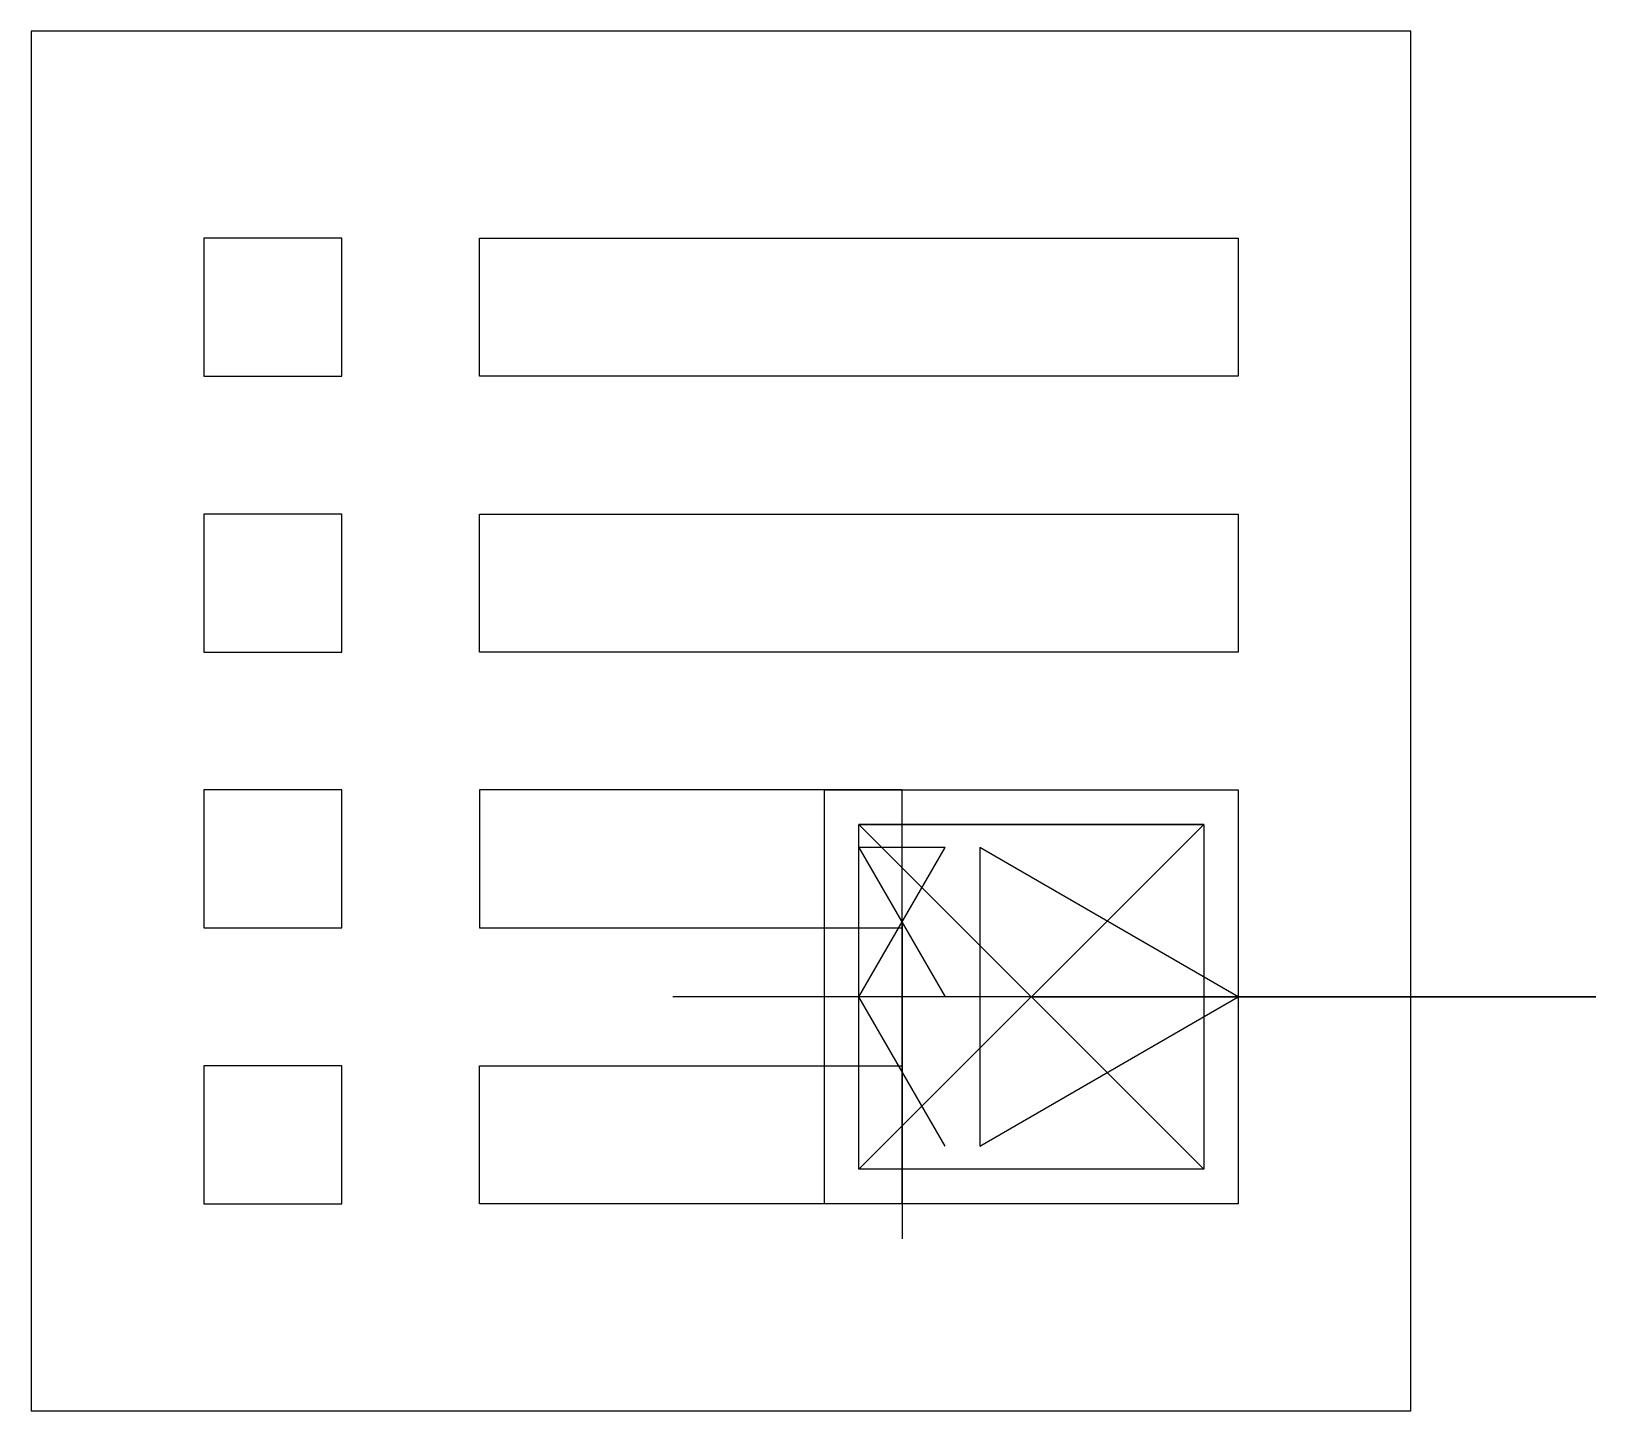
# Model space of a CAD drawing. Extents: x 0 to 1134, y 0 to 1000.
import ezdxf

# ---------------------------------------------------------------- set-up
doc = ezdxf.new("R2010")
doc.units = 0
doc.layers.get('0').update_dxf_attribs({"linetype": 'CONTINUOUS'})
doc.layers.add('MAIN', color=7, linetype='CONTINUOUS')

msp = doc.modelspace()

# ---------------------------------------------------------------- linework, layer by layer
for points in [[(875, 150), (575, 150), (575, 450), (875, 450)], [(850, 175), (600, 175), (600, 425), (850, 425)]]:
    msp.add_lwpolyline(points, close=True)
for points in [[(631.2, 150), (631.2, 450)], [(600, 175), (850, 425), (600, 425), (850, 175)], [(662.5, 191.7), (600, 300), (662.5, 408.3)], [(662.5, 408.3), (600, 408.3), (662.5, 300)], [(631.2, 354.1), (631.2, 124.5)], [(725, 300), (1134.1, 300), (465, 300)]]:
    msp.add_lwpolyline(points)
at = {"layer": 'MAIN'}
for points in [[(0, 0), (1000, 0), (1000, 1000), (0, 1000)], [(125, 750), (225, 750), (225, 850), (125, 850)], [(325, 850), (875, 850), (875, 750), (325, 750)], [(125, 550), (225, 550), (225, 650), (125, 650)], [(325, 650), (875, 650), (875, 550), (325, 550)], [(125, 350), (225, 350), (225, 450), (125, 450)], [(325, 350), (631.2, 350), (631.2, 450), (325, 450)], [(875, 300), (687.5, 408.3), (687.5, 191.7)], [(125, 150), (225, 150), (225, 250), (125, 250)], [(325, 250), (631.2, 250), (631.2, 150), (325, 150)]]:
    msp.add_lwpolyline(points, close=True, dxfattribs=at)

doc.saveas('drawing.dxf')
